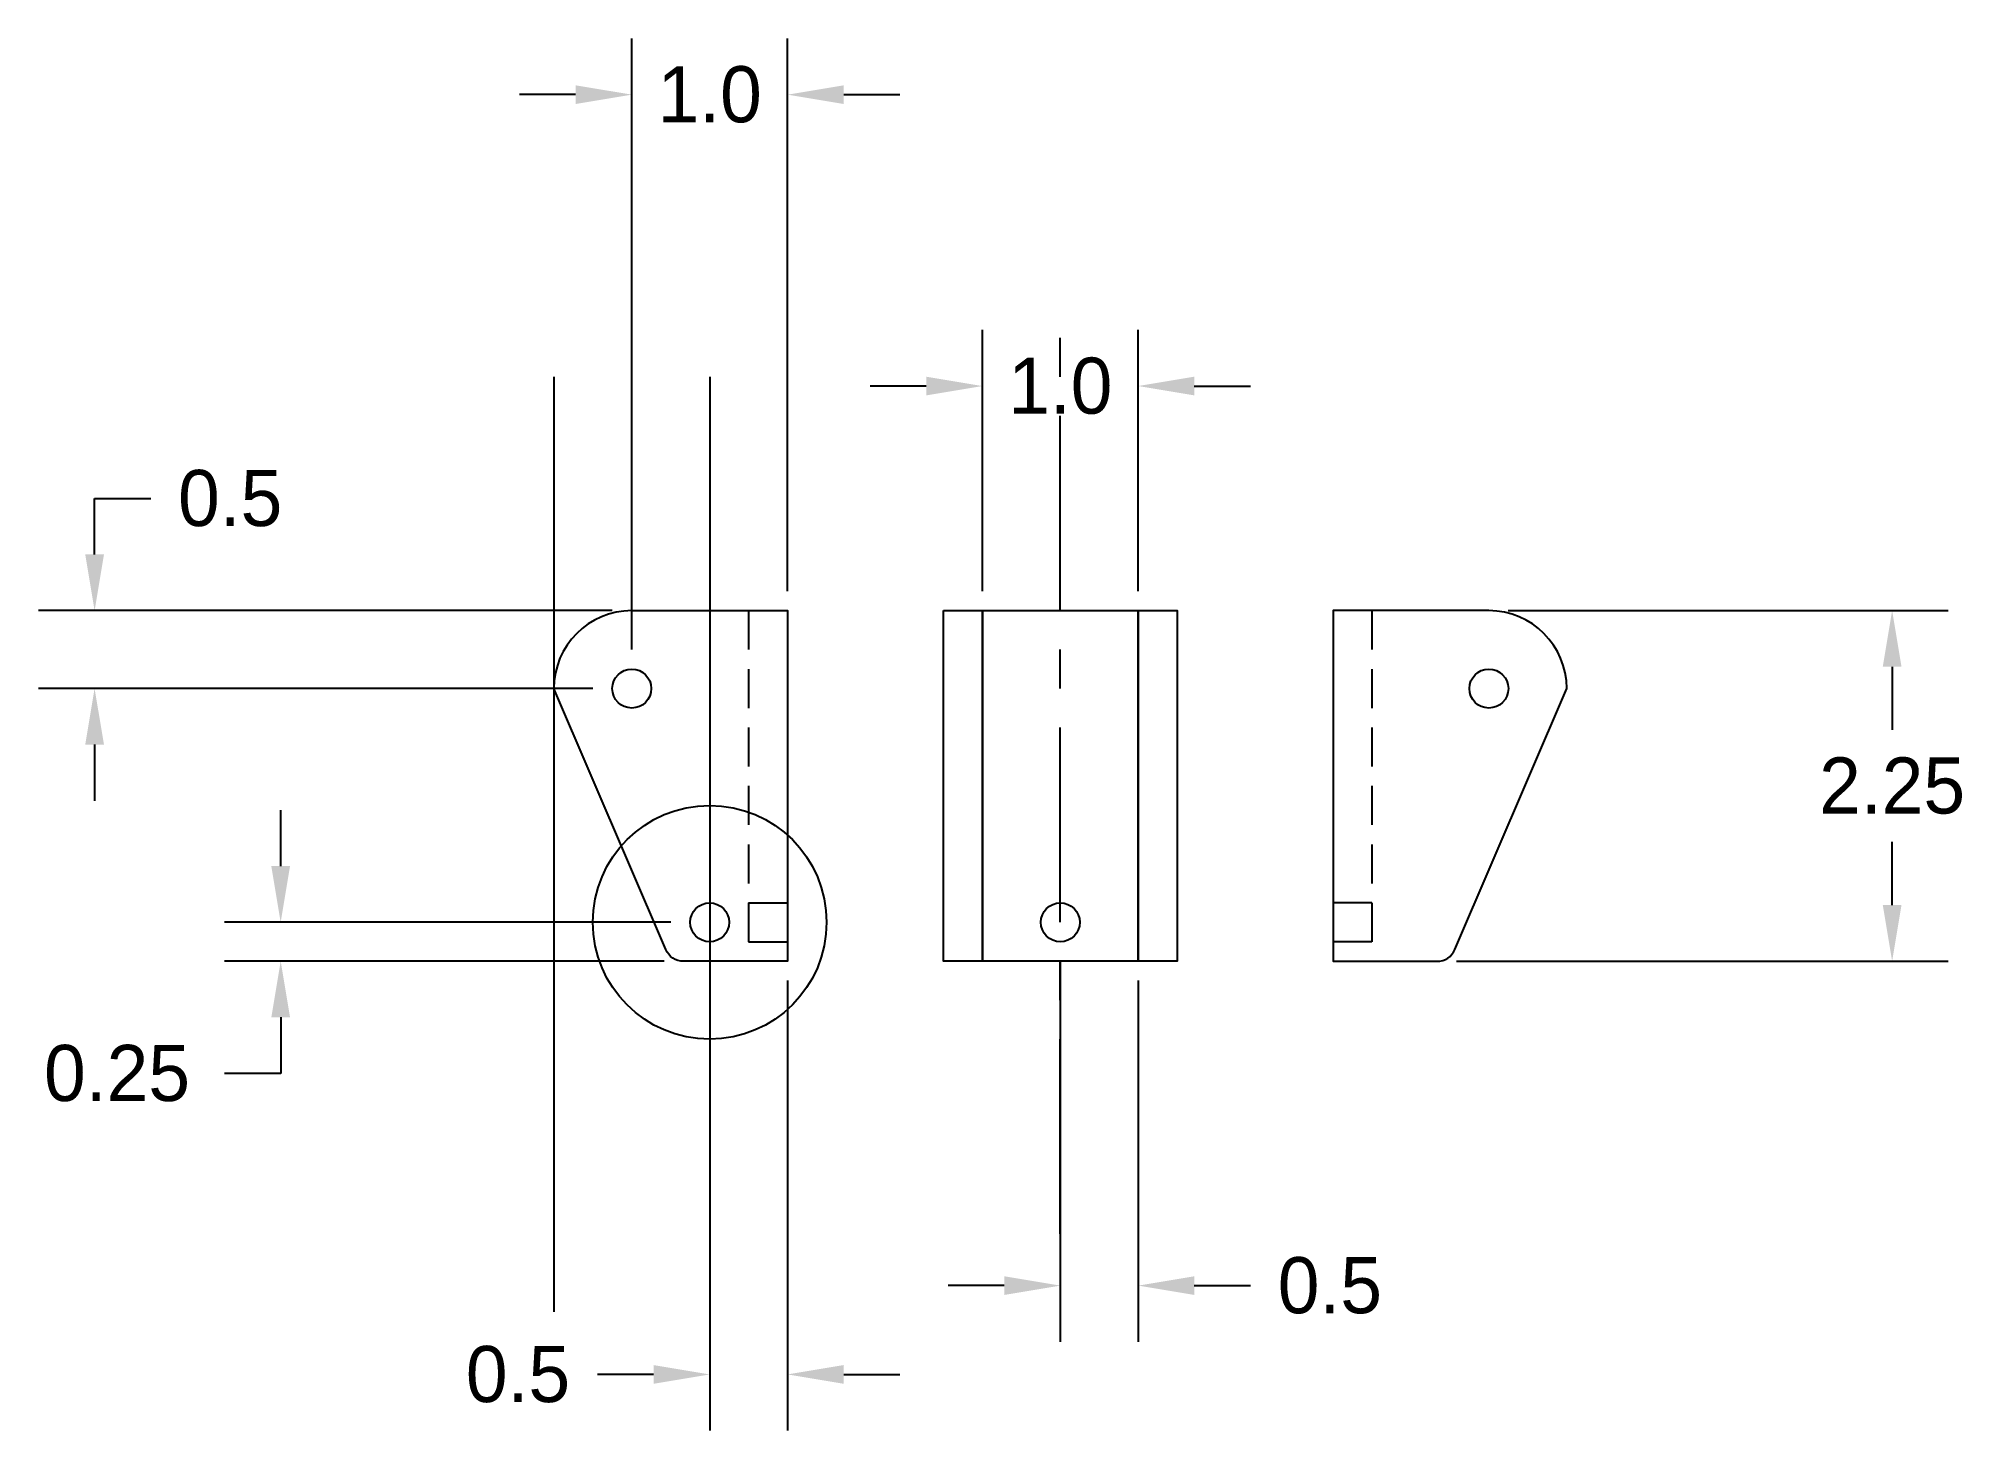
# Model space of a CAD drawing. Header units: inches. Extents: x 24.8 to 69.6, y -27.7 to -18.8.
# Drawn here: x 57.25 to 69.62, y -27.71 to -18.78 of the extents above.
import ezdxf

# ---------------------------------------------------------------- set-up
doc = ezdxf.new("R2010")
doc.units = ezdxf.units.IN
doc.header["$MEASUREMENT"] = 0
doc.linetypes.add('CENTER', pattern=[2, 1.25, -0.25, 0.25, -0.25])
doc.linetypes.add('DASHED2', pattern=[0.375, 0.25, -0.125])
doc.dimstyles.get("Standard").update_dxf_attribs({"dimtxt": 0.18, "dimasz": 0.18, "dimexe": 0.18, "dimexo": 0.0625, "dimgap": 0.09, "dimtad": 0, "dimtih": 1, "dimtoh": 1, "dimdec": 4, "dimzin": 0, "dimdsep": 46, "dimtxsty": 'Standard', "dimcen": 0.09, "dimadec": 0, "dimazin": 0, "dimtfac": 1, "dimtdec": 4, "dimtofl": 0, "dimtmove": 0, "dimatfit": 3, "dimfxl": 0, "dimtolj": 1, "dimtzin": 0, "dimarcsym": 0})

# ---------------------------------------------------------------- blocks, each defined once
blk = doc.blocks.new('*D15')
at = {"color": 0, "lineweight": -2}
for p, q in [((61.056, -22.699), (61.056, -18.778)), ((62.056, -22.324), (62.056, -18.778)), ((60.696, -19.138), (60.336, -19.138)), ((62.416, -19.138), (62.776, -19.138))]:
    blk.add_line(p, q, dxfattribs=at)
at = {"color": 0}
for points in [[(60.696, -19.078), (60.696, -19.198), (61.056, -19.138)], [(62.416, -19.078), (62.416, -19.198), (62.056, -19.138)]]:
    blk.add_solid(points, dxfattribs=at)
at = {"layer": 'Defpoints', "color": 0}
for p in [(62.056, -19.138), (62.056, -22.449), (61.056, -22.824)]:
    blk.add_point(p, dxfattribs=at)
at = {"color": 0, "insert": (61.556, -19.138), "char_height": 0.36, "attachment_point": 5}
blk.add_mtext('\\A1;1.0', dxfattribs=at)
blk = doc.blocks.new('*D16')
at = {"color": 0, "lineweight": -2}
for p, q in [((57.609, -22.089), (57.609, -21.729)), ((57.609, -21.729), (57.969, -21.729)), ((60.931, -22.449), (57.249, -22.449)), ((60.806, -22.949), (57.249, -22.949)), ((57.609, -23.309), (57.609, -23.669))]:
    blk.add_line(p, q, dxfattribs=at)
at = {"color": 0}
for points in [[(57.549, -22.089), (57.669, -22.089), (57.609, -22.449)], [(57.549, -23.309), (57.669, -23.309), (57.609, -22.949)]]:
    blk.add_solid(points, dxfattribs=at)
at = {"layer": 'Defpoints', "color": 0}
for p in [(57.609, -22.449), (61.056, -22.449), (60.931, -22.949)]:
    blk.add_point(p, dxfattribs=at)
at = {"color": 0, "insert": (58.479, -21.729), "char_height": 0.36, "attachment_point": 5}
blk.add_mtext('\\A1;0.5', dxfattribs=at)
blk = doc.blocks.new('*D17')
at = {"color": 0, "lineweight": -2}
for p, q in [((61.556, -24.574), (61.556, -27.711)), ((62.056, -24.824), (62.056, -27.711)), ((61.196, -27.351), (60.836, -27.351)), ((62.416, -27.351), (62.776, -27.351))]:
    blk.add_line(p, q, dxfattribs=at)
at = {"color": 0}
for points in [[(61.196, -27.291), (61.196, -27.411), (61.556, -27.351)], [(62.416, -27.291), (62.416, -27.411), (62.056, -27.351)]]:
    blk.add_solid(points, dxfattribs=at)
at = {"layer": 'Defpoints', "color": 0}
for p in [(61.556, -24.449), (62.056, -24.699), (61.556, -27.351)]:
    blk.add_point(p, dxfattribs=at)
at = {"color": 0, "insert": (60.326, -27.351), "char_height": 0.36, "attachment_point": 5}
blk.add_mtext('\\A1;0.5', dxfattribs=at)
blk = doc.blocks.new('*D18')
at = {"color": 0, "lineweight": -2}
for p, q in [((58.803, -24.089), (58.803, -23.729)), ((61.306, -24.449), (58.443, -24.449)), ((61.264, -24.699), (58.443, -24.699)), ((58.803, -25.059), (58.803, -25.419)), ((58.803, -25.419), (58.443, -25.419))]:
    blk.add_line(p, q, dxfattribs=at)
at = {"color": 0}
for points in [[(58.743, -24.089), (58.863, -24.089), (58.803, -24.449)], [(58.743, -25.059), (58.863, -25.059), (58.803, -24.699)]]:
    blk.add_solid(points, dxfattribs=at)
at = {"layer": 'Defpoints', "color": 0}
for p in [(61.431, -24.449), (58.803, -24.699), (61.389, -24.699)]:
    blk.add_point(p, dxfattribs=at)
at = {"color": 0, "insert": (57.753, -25.419), "char_height": 0.36, "attachment_point": 5}
blk.add_mtext('\\A1;0.25', dxfattribs=at)
blk = doc.blocks.new('*D19')
at = {"color": 0, "lineweight": -2}
for p, q in [((63.306, -22.324), (63.306, -20.648)), ((64.306, -22.324), (64.306, -20.648)), ((62.946, -21.008), (62.586, -21.008)), ((64.666, -21.008), (65.026, -21.008))]:
    blk.add_line(p, q, dxfattribs=at)
at = {"color": 0}
for points in [[(62.946, -20.948), (62.946, -21.068), (63.306, -21.008)], [(64.666, -20.948), (64.666, -21.068), (64.306, -21.008)]]:
    blk.add_solid(points, dxfattribs=at)
at = {"layer": 'Defpoints', "color": 0}
for p in [(64.306, -21.008), (63.306, -22.449), (64.306, -22.449)]:
    blk.add_point(p, dxfattribs=at)
at = {"color": 0, "insert": (63.806, -21.008), "char_height": 0.36, "attachment_point": 5}
blk.add_mtext('\\A1;1.0', dxfattribs=at)
blk = doc.blocks.new('*D20')
at = {"color": 0, "lineweight": -2}
for p, q in [((66.681, -22.449), (69.504, -22.449)), ((69.144, -22.809), (69.144, -23.214)), ((69.144, -24.339), (69.144, -23.934)), ((66.349, -24.699), (69.504, -24.699))]:
    blk.add_line(p, q, dxfattribs=at)
at = {"color": 0}
for points in [[(69.084, -22.809), (69.204, -22.809), (69.144, -22.449)], [(69.084, -24.339), (69.204, -24.339), (69.144, -24.699)]]:
    blk.add_solid(points, dxfattribs=at)
at = {"layer": 'Defpoints', "color": 0}
for p in [(66.556, -22.449), (66.224, -24.699), (69.144, -24.699)]:
    blk.add_point(p, dxfattribs=at)
at = {"color": 0, "insert": (69.144, -23.574), "char_height": 0.36, "attachment_point": 5}
blk.add_mtext('\\A1;2.25', dxfattribs=at)
blk = doc.blocks.new('*D21')
at = {"color": 0, "lineweight": -2}
for p, q in [((63.806, -24.699), (63.806, -27.141)), ((64.306, -24.824), (64.306, -27.141)), ((63.446, -26.781), (63.086, -26.781)), ((64.666, -26.781), (65.026, -26.781))]:
    blk.add_line(p, q, dxfattribs=at)
at = {"color": 0}
for points in [[(63.446, -26.721), (63.446, -26.841), (63.806, -26.781)], [(64.666, -26.721), (64.666, -26.841), (64.306, -26.781)]]:
    blk.add_solid(points, dxfattribs=at)
at = {"layer": 'Defpoints', "color": 0}
for p in [(63.806, -24.574), (64.306, -24.699), (64.306, -26.781)]:
    blk.add_point(p, dxfattribs=at)
at = {"color": 0, "insert": (65.536, -26.781), "char_height": 0.36, "attachment_point": 5}
blk.add_mtext('\\A1;0.5', dxfattribs=at)

msp = doc.modelspace()

# ---------------------------------------------------------------- linework, layer by layer
at = {"color": 4, "linetype": 'CENTER'}
msp.add_line((63.80616, -26.44948), (63.80616, -20.44948), dxfattribs=at)
at = {"color": 1}
for p, q in [((60.55616, -20.94948), (60.55616, -26.94948)), ((61.55616, -20.94948), (61.55616, -26.94948))]:
    msp.add_line(p, q, dxfattribs=at)
at = {"linetype": 'DASHED2'}
for p, q in [((61.80616, -22.44948), (61.80616, -24.69948)), ((65.80616, -22.44948), (65.80616, -24.69948)), ((61.80616, -24.32448), (62.05616, -24.32448)), ((65.80616, -24.32448), (65.55616, -24.32448)), ((61.80616, -24.57448), (62.05616, -24.57448)), ((65.80616, -24.57448), (65.55616, -24.57448))]:
    msp.add_line(p, q, dxfattribs=at)
for points in [[(61.05616, -22.44948), (62.05616, -22.44948), (62.05616, -24.69948), (61.38858, -24.69948, -0.30002108), (61.27369, -24.62372), (60.55616, -22.94948)], [(66.55616, -22.44948), (65.55616, -22.44948), (65.55616, -24.69948), (66.22373, -24.69948, 0.30002108), (66.33863, -24.62372), (67.05616, -22.94948)]]:
    msp.add_lwpolyline(points, format="xyb")
for points in [[(63.05616, -22.44948), (63.30616, -22.44948), (63.30616, -24.69948), (63.05616, -24.69948)], [(63.30616, -22.44948), (64.30616, -22.44948), (64.30616, -24.69948), (63.30616, -24.69948)], [(64.30616, -22.44948), (64.55616, -22.44948), (64.55616, -24.69948), (64.30616, -24.69948)]]:
    msp.add_lwpolyline(points, close=True)
for centre in [(61.05616, -22.94948), (66.55616, -22.94948), (61.55616, -24.44948), (63.80616, -24.44948)]:
    msp.add_circle(centre, 0.125)
at = {"color": 6}
msp.add_circle((61.55616, -24.44948), 0.75, dxfattribs=at)
for centre, start, end in [((61.05616, -22.94948), 90, 180), ((66.55616, -22.94948), 0, 90)]:
    msp.add_arc(centre, 0.5, start, end)

# ---------------------------------------------------------------- dimensions: what is measured, and where the dimension line sits
for base, p1, p2, picture, middle in [((62.05616, -19.13798), (61.05616, -22.82448), (62.05616, -22.44948), '*D15', (61.55616, -19.13798)), ((64.30616, -21.00816), (63.30616, -22.44948), (64.30616, -22.44948), '*D19', (63.80616, -21.00816)), ((61.55616, -27.35052), (62.05616, -24.69948), (61.55616, -24.44948), '*D17', (60.32616, -27.35052)), ((64.30616, -26.78134), (63.80616, -24.57448), (64.30616, -24.69948), '*D21', (65.53616, -26.78134))]:
    dim = msp.add_linear_dim(base=base, p1=p1, p2=p2, dimstyle='Standard', override={"dimscale": 2, "dimdec": 1})
    dim.commit()
    dim.dimension.update_dxf_attribs({"geometry": picture, "text_midpoint": middle})
for base, p1, p2, override, picture, middle in [((57.6093, -22.44948), (60.93116, -22.94948), (61.05616, -22.44948), {"dimscale": 2, "dimdec": 1}, '*D16', (58.4793, -21.72948)), ((69.14375, -24.69948), (66.55616, -22.44948), (66.22373, -24.69948), {"dimscale": 2, "dimdec": 2}, '*D20', (69.14375, -23.57448)), ((58.80346, -24.69948), (61.43116, -24.44948), (61.38858, -24.69948), {"dimscale": 2, "dimdec": 2}, '*D18', (57.75346, -25.41948))]:
    dim = msp.add_linear_dim(base=base, p1=p1, p2=p2, angle=90, dimstyle='Standard', override=override)
    dim.commit()
    dim.dimension.update_dxf_attribs({"geometry": picture, "text_midpoint": middle})

doc.saveas('drawing.dxf')
